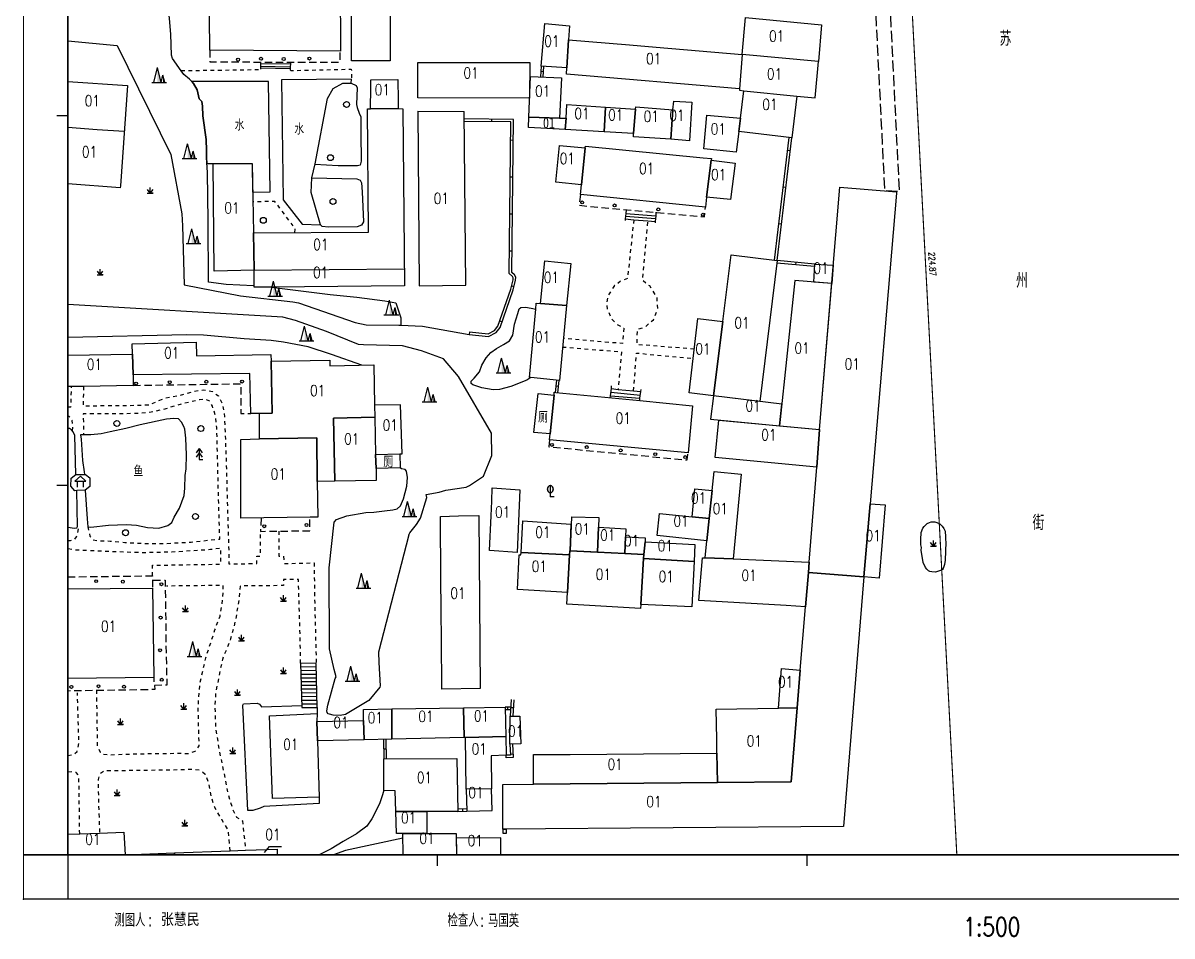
# Model space of a CAD drawing. Extents: x -9390 to -4743, y 24196 to 25839.
# Drawn here: x -7252.1 to -6941.2, y 25369.9 to 25616.9 of the extents above; entities that cross this region are included whole.
import ezdxf
from ezdxf.enums import TextEntityAlignment as Align

# ---------------------------------------------------------------- set-up
doc = ezdxf.new("R2010")
doc.units = 0
doc.header["$MEASUREMENT"] = 0
for name, pattern in [('X0', [4, 3, -1]), ('X5', [3, 2, -1]), ('X6', [2, 1, -1]), ('X87', [7, 5, -2])]:
    doc.linetypes.add(name, pattern=pattern)
doc.layers.get('0').update_dxf_attribs({"linetype": 'CONTINUOUS'})
for name, color, linetype in [('BOUND', 7, 'CONTINUOUS'), ('DLDW', 14, 'CONTINUOUS'), ('DLSS', 5, 'CONTINUOUS'), ('DMTZ', 5, 'CONTINUOUS'), ('JMD', 6, 'CONTINUOUS'), ('JZD', 1, 'CONTINUOUS'), ('SXSS', 5, 'CONTINUOUS'), ('TK', 7, 'CONTINUOUS'), ('YZH', 2, 'CONTINUOUS'), ('ZBTZ', 5, 'CONTINUOUS')]:
    doc.layers.add(name, color=color, linetype=linetype)
doc.styles.add('1', font='romand.shx', dxfattribs={"width": 0.8, "bigfont": 'hzfs.shx'})
doc.styles.add('HZ', font='rs', dxfattribs={"width": 0.8, "bigfont": 'hztxt'})
doc.styles.add('黑体', font='SIMHEI.TTF', dxfattribs={"width": 0.8})
doc.linetypes.add('X33', pattern='A,2,[150,symbolx.shx,S=1,R=0,X=0,Y=1],1e-11', length=2)
doc.linetypes.add('X35', pattern='A,2,[4,symbolt.shx,S=1,R=0,X=0,Y=0],2,[28,symbolt.shx,S=1,R=0,X=0,Y=0],1e-11', length=4)
doc.linetypes.add('X36', pattern='A,2,[4,symbolt.shx,S=1,R=180,X=0,Y=0],2,[28,symbolt.shx,S=1,R=180,X=0,Y=0],1e-11', length=4)
doc.linetypes.add('X4', pattern='A,0,-1e-09,[149,symbolx.shx,S=0.15,R=0,X=0,Y=0],-1.6', length=1.6)

# ---------------------------------------------------------------- blocks, each defined once
blk = doc.blocks.new('GC021')
for p, q in [((-1.5, 0), (-0.5, 4)), ((0.5, 0), (-0.5, 4)), ((-2, 0), (2, 0)), ((0.5, 0), (1, 2)), ((1.5, 0), (1, 2))]:
    blk.add_line(p, q)
for points in [[(-0.5, 4), (0.5, 0), (-0.5, 0)], [(1, 2), (1.5, 0), (1, 0)]]:
    blk.add_solid(points)
blk = doc.blocks.new('GC124')
for p, q in [((0, -0.8), (-0.75, 0.2)), ((0, -0.8), (0, 0.8)), ((0, -0.8), (0.75, 0.2)), ((-0.8, -0.8), (0.75, -0.8)), ((0.8, -0.8), (0, -0.8))]:
    blk.add_line(p, q)
blk = doc.blocks.new('GC122')
blk.add_circle((0, 0), 0.8)
blk = doc.blocks.new('GC143')
for q in [(-0.02, 3), (-0.02, 1.4), (0.73, 0), (0.98, 0)]:
    blk.add_line((-0.02, 0), q)
for centre, start, end in [((0.2, 2), 102.6815, 257.3194), ((-0.25, 2), 282.6804, 77.3204)]:
    blk.add_arc(centre, 1.03, start, end)
for p in [(-0.82, 2), (-0.02, 0), (0.78, 2)]:
    blk.add_point(p)
blk = doc.blocks.new('GC144')
for p, q in [((0, 3), (-0.8, 1.8)), ((0, 1.8), (-0.8, 0.6)), ((0, 3), (0, 0)), ((0, 3), (0.8, 1.8)), ((0, 1.8), (0.8, 0.6)), ((0, 0), (0.7, 0)), ((0, 0), (1, 0))]:
    blk.add_line(p, q)
blk = doc.blocks.new('GC100')
for p, q in [((0.01, 3), (-1.49, 1.6)), ((-1.49, 1.6), (1.51, 1.6)), ((-0.79, 0), (-0.79, 1.6)), ((1.51, 1.6), (0.01, 3)), ((0.81, 0), (0.81, 1.6))]:
    blk.add_line(p, q)
blk = doc.blocks.new('A$C66C8112C')
at = {"linetype": 'CONTINUOUS'}
for p, q in [((12.15, 424.15), (12.15, 0.15)), ((12.15, 424.15), (12.15, 0.15)), ((524.15, 12.15), (0.15, 12.15)), ((0.15, 12.15), (524.15, 12.15)), ((0.15, 12.15), (524.15, 12.15))]:
    blk.add_line(p, q, dxfattribs=at)
at = {"linetype": 'CONTINUOUS', "const_width": 0.3, "flags": 128}
blk.add_lwpolyline([(0.15, 0.15), (524.15, 0.15), (524.15, 424.15), (0.15, 424.15)], close=True, dxfattribs=at)
at = {"linetype": 'CONTINUOUS', "flags": 128}
for points in [[(9.15, 212.15), (12.15, 212.15)], [(9.15, 112.15), (12.15, 112.15)], [(112.15, 9.15), (112.15, 12.15)], [(212.15, 9.15), (212.15, 12.15)]]:
    blk.add_lwpolyline(points, dxfattribs=at)

msp = doc.modelspace()

# ---------------------------------------------------------------- linework, layer by layer
at = {"linetype": 'CONTINUOUS', "flags": 128}
msp.add_lwpolyline([(-7186.78, 25392.49), (-7185.38, 25394.09), (-7182.11, 25394.09)], dxfattribs=at)
at = {"layer": 'BOUND', "linetype": 'CONTINUOUS', "flags": 128}
msp.add_lwpolyline([(-7177, 25443.65), (-7176.65, 25431.65), (-7172.53, 25431.71), (-7172.76, 25443.58)], close=True, dxfattribs=at)
at = {"layer": 'DLDW', "linetype": 'X4'}
for p, q in [((-7207.79, 25532.5), (-7239.95, 25531.74)), ((-7203.23, 25532.37), (-7207.79, 25532.5)), ((-7192.22, 25531.46), (-7203.23, 25532.37)), ((-7184.94, 25531.01), (-7192.22, 25531.46)), ((-7181.58, 25530.5), (-7184.94, 25531.01)), ((-7174.93, 25529.22), (-7181.58, 25530.5)), ((-7168.61, 25527.18), (-7174.93, 25529.22)), ((-7160.44, 25524.31), (-7168.61, 25527.18))]:
    msp.add_line(p, q, dxfattribs=at)
at = {"layer": 'DLDW', "linetype": 'X4', "flags": 128}
for points in [[(-7189.69, 25545.72), (-7197.13, 25546.13), (-7201.94, 25546.78), (-7202.03, 25563.34), (-7202.19, 25576.42), (-7202.44, 25580.48), (-7202.44, 25582.33), (-7202.56, 25585.37), (-7203.43, 25591.79), (-7203.55, 25594.33), (-7203.68, 25595.66), (-7204.43, 25596.36), (-7204.94, 25598.77), (-7205.94, 25600.49), (-7206.39, 25600.99), (-7207.02, 25601.69), (-7208.6, 25602.9), (-7209.29, 25603.92), (-7211.63, 25607.29), (-7211.88, 25608.17), (-7212.12, 25613.82), (-7212.43, 25618.08), (-7212.68, 25619.6), (-7213.57, 25620.17), (-7219.2, 25622.34), (-7222.74, 25623.55), (-7232.49, 25624.26), (-7233.82, 25624.14), (-7236.92, 25624.01), (-7239.95, 25623.72)], [(-7239.95, 25612.05), (-7226.63, 25610.8), (-7212.06, 25581.32), (-7209.12, 25565.26), (-7208.93, 25561.96), (-7208.52, 25546.02), (-7193.21, 25543.08), (-7179.09, 25541.41), (-7177.57, 25541.16), (-7162.19, 25535.81), (-7159.22, 25535.23), (-7150.42, 25535.16), (-7149.91, 25535.16), (-7144.02, 25534.83), (-7131.36, 25532.59), (-7131.36, 25532.59)], [(-7184.87, 25545.41), (-7169.02, 25543.43), (-7161.74, 25542.72), (-7154.2, 25541.7), (-7151.23, 25541.12), (-7149.91, 25537.12), (-7149.91, 25535.16)], [(-7147.68, 25478.4), (-7155.91, 25446.67), (-7155.85, 25443.87), (-7155.42, 25437.53), (-7155.51, 25437.15), (-7158.52, 25433.56), (-7164.87, 25429.79), (-7166.26, 25429.48), (-7168.16, 25429.61), (-7169.18, 25429.86), (-7169.49, 25429.99), (-7169.81, 25430.31), (-7169.87, 25430.82), (-7169.61, 25432.28), (-7167.64, 25439.57), (-7167.38, 25440.02), (-7167.92, 25441.98), (-7169.2, 25447.57), (-7169.23, 25469.48), (-7167.93, 25481.85), (-7167.3, 25482.55), (-7164.51, 25483.5), (-7159.38, 25484.45), (-7157.18, 25484.51), (-7154.26, 25484.91), (-7152.03, 25485.13), (-7150.89, 25485.39), (-7149.94, 25486.21), (-7149.12, 25488.11), (-7148.22, 25491.6), (-7148.03, 25493.95), (-7148.34, 25495.6), (-7148.66, 25496.05), (-7149.67, 25496.24), (-7150.05, 25496.56)]]:
    msp.add_lwpolyline(points, dxfattribs=at)
at = {"layer": 'DLDW', "linetype": 'CONTINUOUS'}
for points in [[(-7185.66, 25601.05), (-7206.38, 25600.99), (-7205.94, 25600.49), (-7204.94, 25598.77), (-7204.43, 25596.36), (-7203.68, 25595.66), (-7203.55, 25594.33), (-7203.43, 25591.79), (-7202.56, 25585.37), (-7202.44, 25582.33), (-7202.44, 25580.48), (-7202.34, 25578.85), (-7190.1, 25578.82), (-7189.96, 25571.14), (-7185.23, 25571.19)], [(-7173.06, 25578.8), (-7169.75, 25596.42), (-7168.15, 25599.17), (-7165.54, 25600.56), (-7163.33, 25600.56), (-7163.2, 25601.7), (-7182.19, 25601.46), (-7181.69, 25569.03), (-7176.58, 25562.42), (-7171.58, 25562.29), (-7174.09, 25570.99), (-7173.96, 25574.99)]]:
    msp.add_lwpolyline(points, close=True, dxfattribs=at)
at = {"layer": 'DLDW', "linetype": 'X4'}
for points in [[(-7147.68, 25478.4), (-7147.42, 25478.97), (-7145.65, 25481.19), (-7144.57, 25482.9), (-7142.82, 25488.51), (-7142.98, 25489.32), (-7139.49, 25489.94), (-7137.65, 25490.45), (-7132.2, 25491.33), (-7131.31, 25491.71), (-7127.51, 25494.24), (-7125.22, 25499.83), (-7125.33, 25505.86), (-7134.23, 25521.23), (-7138.34, 25526), (-7144.23, 25528.16), (-7149.42, 25529.57), (-7159.93, 25529.84), (-7161.32, 25529.9), (-7169.99, 25533.4), (-7178.34, 25536.4), (-7181.76, 25537.29), (-7239.95, 25540.72)], [(-7114.73, 25520.95), (-7115.75, 25520.26), (-7120.06, 25518.49), (-7123.16, 25517.73), (-7124.87, 25517.6), (-7127.91, 25518.18), (-7130.38, 25519.01), (-7130.82, 25519.32), (-7130.82, 25519.96), (-7129.99, 25520.78), (-7128.6, 25522.5), (-7127.96, 25524.34), (-7126.82, 25526.24), (-7125.48, 25527.7), (-7124.02, 25528.84), (-7122.06, 25529.85), (-7120.48, 25530.86), (-7119.59, 25532.39), (-7119.07, 25535.37), (-7118.18, 25538.29), (-7117.86, 25539.56), (-7117.42, 25539.88), (-7116.09, 25540), (-7114.57, 25539.74), (-7113.37, 25539.43)]]:
    msp.add_lwpolyline(points, dxfattribs=at)
at = {"layer": 'DLDW', "linetype": 'CONTINUOUS', "flags": 128}
msp.add_lwpolyline([(-7238.08, 25490.32), (-7239.15, 25491.59), (-7239.09, 25493.69), (-7237.76, 25494.7), (-7235.48, 25494.76), (-7235.22, 25494.76), (-7234.02, 25493.81), (-7234.03, 25491.46), (-7235.29, 25490.51), (-7235.29, 25490.51), (-7237.57, 25490.38), (-7238.08, 25490.32)], dxfattribs=at)
at = {"layer": 'DLSS', "linetype": 'X6', "flags": 128}
for points in [[(-7209.34, 25603.98), (-7187.96, 25604.27)], [(-7179.79, 25604.2), (-7179.66, 25604.01), (-7163.26, 25604.37), (-7163.2, 25601.7)], [(-7178.55, 25560.14), (-7178.42, 25561.22), (-7183.97, 25568.59), (-7189.93, 25568.47)], [(-7086.85, 25563.64), (-7088.53, 25547.71), (-7090.43, 25547.01), (-7092.02, 25545.81), (-7093.67, 25543.34), (-7094.24, 25541.12), (-7094.05, 25539.46), (-7092.79, 25536.8), (-7091.4, 25535.33), (-7089.57, 25534.32), (-7089.86, 25530.14), (-7105.91, 25531.54)], [(-7070.52, 25528.64), (-7085.97, 25529.87), (-7085.83, 25533.99), (-7083.87, 25534.56), (-7081.52, 25536.59), (-7080.31, 25539.64), (-7080.56, 25542.75), (-7082.52, 25545.73), (-7084.48, 25547.2), (-7082.99, 25563.32)], [(-7106.11, 25529.21), (-7090.15, 25527.91), (-7091.06, 25517.75)], [(-7086.88, 25517.36), (-7086.1, 25527.58), (-7070.78, 25526.1)], [(-7239.95, 25513.02), (-7239.11, 25513.02), (-7238.97, 25518.51)], [(-7235.74, 25518.57), (-7235.82, 25513.3), (-7224.04, 25513.41), (-7221, 25513.47), (-7218.09, 25513.59), (-7213.46, 25515.43), (-7209.53, 25516.19), (-7205.99, 25517.2), (-7203.2, 25517.64), (-7200.86, 25517.13), (-7199.21, 25515.98), (-7198.08, 25513.76), (-7197.58, 25510.33), (-7197.34, 25504.3), (-7197.1, 25497.32), (-7196.86, 25488.37), (-7196.5, 25476.37), (-7196.36, 25470.53), (-7188.85, 25470.64), (-7188.85, 25472.61), (-7187.84, 25472.67), (-7187.82, 25479.34)], [(-7234.55, 25480.6), (-7233.99, 25478), (-7233.29, 25477.11), (-7231.52, 25476.79), (-7228.48, 25476.72), (-7224.56, 25476.34), (-7219.56, 25476.08), (-7213.6, 25476.07), (-7206.64, 25476.44), (-7203.66, 25476.76), (-7198.85, 25477.26), (-7199.14, 25486.4), (-7199.38, 25496.43), (-7199.67, 25507.41), (-7199.92, 25510.4), (-7200.86, 25513.19), (-7201.31, 25514.08), (-7201.43, 25514.53), (-7202.63, 25515.03), (-7204.34, 25514.91), (-7208.78, 25513.9), (-7214.54, 25512.19), (-7217.46, 25511.56), (-7221.7, 25511.19), (-7227.4, 25511.13), (-7235.8, 25511.09), (-7235.71, 25505.49)], [(-7238.7, 25506.5), (-7238.55, 25507.84), (-7238.8, 25509.3), (-7239.31, 25510.19), (-7239.95, 25510.6)], [(-7239.95, 25476.89), (-7239.25, 25476.87), (-7238.11, 25477.12), (-7237.66, 25477.82), (-7237.34, 25478.7), (-7237.09, 25480.23), (-7237.34, 25480.67)], [(-7182.88, 25479.4), (-7182.83, 25472.67), (-7181.62, 25472.67), (-7181.38, 25470.63), (-7173.34, 25470.81), (-7173.17, 25459.96), (-7172.76, 25443.58)], [(-7217.04, 25467.31), (-7217.03, 25470.17), (-7198.61, 25470.47), (-7198.53, 25474.78), (-7201.32, 25474.4), (-7205.88, 25474.09), (-7211.83, 25473.72), (-7219.69, 25473.54), (-7228.81, 25473.87), (-7237.73, 25474.26), (-7238.75, 25474.39), (-7239.95, 25474.66)], [(-7177, 25443.65), (-7177.11, 25451.39), (-7177.59, 25466.31), (-7181.58, 25466.32), (-7181.59, 25464.67), (-7193.38, 25464.55), (-7193.69, 25460.68), (-7194.65, 25455.1), (-7195.92, 25450.27), (-7198.15, 25444.69), (-7199.94, 25435.93), (-7200.2, 25431.93), (-7199.96, 25425.97), (-7199.02, 25420), (-7197.45, 25412.63), (-7196.64, 25408.25), (-7195.26, 25403.87), (-7194.69, 25402.66), (-7194.31, 25402.03), (-7192.95, 25401.14), (-7192.73, 25401), (-7191.86, 25393.07)], [(-7232.24, 25436.35), (-7232.01, 25422.33), (-7232.02, 25421.31), (-7231.2, 25419.59), (-7230.37, 25419.09), (-7228.41, 25418.89), (-7224.42, 25419.08), (-7218.4, 25419.2), (-7210.42, 25419.31), (-7207.33, 25419.28), (-7205.48, 25419.88), (-7204.4, 25421.34), (-7204.58, 25426.35), (-7204.7, 25432.07), (-7204.18, 25438.29), (-7202.65, 25445.14), (-7200.16, 25452.69), (-7198.76, 25456.44), (-7197.99, 25461.39), (-7197.94, 25464.72), (-7213.3, 25464.53)], [(-7239.95, 25418.74), (-7238.42, 25418.97), (-7237.46, 25419.79), (-7236.95, 25421.95), (-7237.37, 25435.66)], [(-7236.75, 25397.51), (-7236.97, 25412.49), (-7237.03, 25413.32), (-7237.67, 25414.08), (-7238.87, 25414.27), (-7239.95, 25414.2)], [(-7196.04, 25392.95), (-7196.53, 25397.9), (-7196.79, 25398.86), (-7198.3, 25401.4), (-7200.32, 25404.83), (-7201.14, 25407.81), (-7201.89, 25411.37), (-7202.77, 25413.59), (-7204.23, 25414.67), (-7206.19, 25414.93), (-7212.21, 25414.75), (-7222.15, 25414.63), (-7230.13, 25414.51), (-7231.33, 25413.69), (-7231.78, 25412.23), (-7231.67, 25406.2), (-7231.37, 25397.69)]]:
    msp.add_lwpolyline(points, dxfattribs=at)
at = {"layer": 'DMTZ', "linetype": 'X35', "flags": 128}
for points in [[(-7009, 25474.99), (-7009.13, 25475.68), (-7009.19, 25477.14), (-7009.06, 25479.05), (-7008.61, 25480.19), (-7008.3, 25480.63), (-7007.41, 25481.46), (-7006.84, 25481.78), (-7006.39, 25481.9), (-7005.38, 25481.9), (-7004.81, 25481.77), (-7004.05, 25481.33), (-7003.36, 25480.76), (-7002.91, 25480.12), (-7002.6, 25479.36), (-7002.47, 25477.9), (-7002.48, 25477.14), (-7002.41, 25476.44), (-7002.55, 25471.55), (-7002.74, 25470.34), (-7003.12, 25469.27), (-7003.31, 25469.01), (-7003.57, 25468.82), (-7005.21, 25468.32), (-7006.23, 25468.38), (-7006.73, 25468.51), (-7007.11, 25468.7), (-7007.56, 25469.08), (-7007.87, 25469.52), (-7008.5, 25470.92), (-7009.07, 25474.29), (-7009, 25474.99)], [(-7171.94, 25407.39), (-7171.95, 25405.74), (-7186.96, 25404.87), (-7187.91, 25404.49), (-7189.94, 25403.86), (-7191.27, 25403.8), (-7192.6, 25432.31), (-7192.41, 25432.69), (-7188.74, 25432.87), (-7188.11, 25432.55), (-7187.6, 25431.85), (-7176.64, 25432.22)], [(-7154.46, 25409.28), (-7155.03, 25407.56), (-7155.61, 25405.6), (-7157.71, 25401.6), (-7159.04, 25399.63), (-7161.83, 25397.54), (-7165.44, 25395.45), (-7168.74, 25393.42), (-7172, 25391.87)]]:
    msp.add_lwpolyline(points, dxfattribs=at)
at = {"layer": 'DMTZ', "linetype": 'X36', "flags": 128}
msp.add_lwpolyline([(-7149.29, 25396.32), (-7164.81, 25392.97), (-7168.1, 25391.87)], dxfattribs=at)
at = {"layer": 'JMD', "linetype": 'CONTINUOUS'}
for p, q in [((-7239.95, 25601.07), (-7223.84, 25599.93)), ((-7223.84, 25599.93), (-7225.76, 25572.77)), ((-7158.6, 25560.24), (-7158.85, 25593.63)), ((-7158.85, 25593.63), (-7158.09, 25593.63)), ((-7158.09, 25593.63), (-7150.62, 25593.69)), ((-7150.62, 25593.69), (-7149.29, 25593.68)), ((-7149.29, 25593.68), (-7148.88, 25545.76)), ((-7145.29, 25592.98), (-7132.69, 25592.96)), ((-7239.95, 25588.64), (-7231.99, 25588.08)), ((-7231.99, 25588.08), (-7224.71, 25587.56)), ((-7225.82, 25572.26), (-7239.95, 25573.38)), ((-7225.76, 25572.77), (-7225.82, 25572.26)), ((-7189.75, 25560.09), (-7158.6, 25560.24)), ((-7189.58, 25550), (-7189.75, 25560.09)), ((-7189.53, 25545.74), (-7189.58, 25550)), ((-7189.53, 25545.36), (-7189.53, 25545.74)), ((-7184.94, 25545.41), (-7189.53, 25545.36)), ((-7148.88, 25545.76), (-7184.94, 25545.41))]:
    msp.add_line(p, q, dxfattribs=at)
for points in [[(-7163.29, 25657.06), (-7160.06, 25657.05), (-7152.9, 25657.11), (-7152.87, 25645.86), (-7152.75, 25606.64), (-7163.2, 25606.59)], [(-7201.71, 25627.33), (-7166.26, 25627.35), (-7166.23, 25609.26), (-7201.56, 25609.49)], [(-7036.03, 25616.39), (-7036.88, 25606.43), (-7057.52, 25608.36), (-7056.59, 25618.32)], [(-7111.91, 25605.19), (-7110.88, 25616.68), (-7104.23, 25616.1), (-7104.49, 25612.29), (-7104.95, 25604.74)], [(-7105.08, 25603.02), (-7104.95, 25604.74), (-7104.49, 25612.29), (-7088.03, 25610.94), (-7080.82, 25610.29), (-7057.52, 25608.36), (-7058.23, 25599.09)], [(-7145.27, 25606.18), (-7115, 25606.13), (-7115.02, 25596.53), (-7145.28, 25596.58)], [(-7036.88, 25606.43), (-7057.52, 25608.36), (-7058.23, 25599.09), (-7058.23, 25598.65), (-7057.1, 25598.52), (-7042.73, 25597.1), (-7037.72, 25596.59)], [(-7158.09, 25593.63), (-7158.02, 25599.28), (-7158.01, 25601.44), (-7150.67, 25601.62), (-7150.62, 25595.97), (-7150.62, 25593.69)], [(-7158.09, 25593.63), (-7158.02, 25599.28), (-7158.01, 25601.44), (-7150.67, 25601.62), (-7150.62, 25595.97), (-7150.62, 25593.69)], [(-7115.23, 25591.42), (-7114.77, 25602.4), (-7106.41, 25602.01), (-7106.94, 25591.16)], [(-7058.43, 25587.51), (-7057.98, 25591.15), (-7057.1, 25598.52), (-7042.73, 25597.1), (-7044.08, 25585.78)], [(-7105.36, 25588.04), (-7105.17, 25591.09), (-7104.97, 25594.83), (-7094.46, 25594.12), (-7094.85, 25587.39)], [(-7094.85, 25587.39), (-7094.46, 25594.12), (-7086.36, 25593.54), (-7086.87, 25586.94)], [(-7086.94, 25586.11), (-7086.87, 25586.94), (-7086.36, 25593.54), (-7086.29, 25594.18), (-7076.23, 25593.34), (-7076.81, 25585.47)], [(-7076.81, 25585.47), (-7076.23, 25593.34), (-7076.03, 25595.75), (-7071.09, 25595.43), (-7071.75, 25584.95)], [(-7115.36, 25588.56), (-7115.23, 25591.42), (-7106.94, 25591.16), (-7105.17, 25591.09), (-7105.36, 25588.04)], [(-7067.89, 25582.79), (-7067.05, 25591.93), (-7057.98, 25591.15), (-7058.43, 25587.51), (-7059.09, 25581.89)], [(-7107.92, 25573.83), (-7106.89, 25583.73), (-7099.99, 25583.08), (-7101.02, 25573.06)], [(-7101.28, 25570.45), (-7101.02, 25573.06), (-7099.99, 25583.08), (-7099.92, 25583.53), (-7068.02, 25580.38), (-7065.8, 25580.18), (-7065.87, 25579.74), (-7067.15, 25569.77), (-7067.47, 25567.05)], [(-7200.67, 25578.83), (-7190.1, 25578.82), (-7189.75, 25560.09), (-7189.58, 25550), (-7200.35, 25549.69)], [(-7067.15, 25569.77), (-7065.87, 25579.74), (-7059.41, 25578.97), (-7060.63, 25569.07)], [(-7039.6, 25468.23), (-7039.41, 25470.96), (-7037.27, 25496.67), (-7036.62, 25506.89), (-7031.06, 25572.46), (-7015.74, 25571.17), (-7015.74, 25570.85), (-7022.91, 25486.75), (-7024.59, 25467.01)], [(-7065.26, 25516.01), (-7062.77, 25536.1), (-7060.53, 25554.17), (-7048.03, 25552.62), (-7052.75, 25514.46)], [(-7112.1, 25541.01), (-7110.87, 25552.5), (-7103.91, 25551.79), (-7105.07, 25540.43)], [(-7115.05, 25520.95), (-7113.37, 25539.43), (-7113.24, 25541.08), (-7112.1, 25541.01), (-7105.07, 25540.43), (-7106.94, 25520.18), (-7114.73, 25520.95)], [(-7071.81, 25516.84), (-7069.55, 25536.89), (-7062.77, 25536.1), (-7065.26, 25516.01)], [(-7222.55, 25530.04), (-7205.2, 25530.53), (-7205.14, 25526.78), (-7185.01, 25527.2), (-7184.95, 25525.36), (-7184.72, 25511.33), (-7188.08, 25511.21), (-7190.42, 25511.21), (-7190.71, 25522.07), (-7222.31, 25521.66), (-7222.49, 25527.25)], [(-7188.09, 25504.35), (-7188.08, 25511.21), (-7184.72, 25511.33), (-7184.95, 25525.36), (-7169.05, 25525.66), (-7169.06, 25524.13), (-7157.21, 25524.37), (-7156.98, 25513.45), (-7156.92, 25510.22), (-7168.07, 25509.98), (-7167.72, 25492.9), (-7172.47, 25492.84), (-7172.58, 25504.65)], [(-7113.87, 25506.1), (-7112.71, 25516.63), (-7108.41, 25516.18), (-7109.44, 25505.71)], [(-7109.63, 25504.06), (-7109.44, 25505.71), (-7108.41, 25516.18), (-7108.34, 25516.95), (-7107.9, 25516.88), (-7085.24, 25514.7), (-7070.93, 25513.34), (-7072.15, 25500.59)], [(-7149.95, 25513.57), (-7156.98, 25513.45), (-7156.92, 25510.22), (-7156.69, 25500.12), (-7150.1, 25500.3), (-7149.53, 25500.3)], [(-7168.07, 25509.98), (-7156.92, 25510.22), (-7156.69, 25500.12), (-7156.57, 25496.31), (-7156.51, 25493.14), (-7167.72, 25492.9)], [(-7064.81, 25499.31), (-7063.78, 25509.46), (-7036.62, 25506.89), (-7037.27, 25496.67)], [(-7193.16, 25504.23), (-7188.09, 25504.35), (-7172.58, 25504.65), (-7172.47, 25492.84), (-7172.36, 25483.19), (-7174.39, 25483.19), (-7193.14, 25482.9)], [(-7156.69, 25500.12), (-7150.1, 25500.3), (-7150.05, 25496.56), (-7156.57, 25496.31)], [(-7067.52, 25472.2), (-7067.07, 25476.77), (-7066.42, 25482.8), (-7065.65, 25490.42), (-7065.13, 25495.56), (-7057.79, 25494.79), (-7059.98, 25471.88)], [(-7125.84, 25474.18), (-7125.44, 25483.58), (-7125.24, 25487.51), (-7125.11, 25491.07), (-7117.64, 25490.61), (-7118.43, 25473.6)], [(-7071.05, 25483.25), (-7070.34, 25490.81), (-7065.65, 25490.42), (-7066.42, 25482.8)], [(-7024.59, 25467.01), (-7022.91, 25486.75), (-7018.86, 25486.49), (-7020.42, 25466.68)], [(-7139.12, 25482.32), (-7139.12, 25483.4), (-7134.24, 25483.52), (-7128.8, 25483.64), (-7128.44, 25436.86), (-7138.77, 25436.68), (-7138.87, 25450.33), (-7138.92, 25457.38), (-7139.02, 25467.41)], [(-7117.29, 25473.66), (-7116.9, 25482.15), (-7103.83, 25481.3), (-7104.17, 25474.1), (-7104.25, 25472.95)], [(-7103.99, 25474.09), (-7103.99, 25474.09), (-7103.59, 25483.3), (-7096.31, 25483.1), (-7096.38, 25480.49), (-7096.65, 25473.7)], [(-7080.55, 25478.19), (-7079.91, 25484.15), (-7071.05, 25483.25), (-7066.42, 25482.8), (-7067.07, 25476.77)], [(-7096.65, 25473.7), (-7096.38, 25480.49), (-7088.97, 25480.04), (-7089.04, 25477.88), (-7089.24, 25473.31)], [(-7089.24, 25473.31), (-7089.04, 25477.88), (-7083.72, 25477.62), (-7083.79, 25476.54), (-7084.11, 25473.05)], [(-7084.17, 25471.97), (-7084.11, 25473.05), (-7083.79, 25476.54), (-7070.3, 25475.76), (-7070.5, 25471.19)], [(-7118.32, 25463.63), (-7117.86, 25473.03), (-7117.36, 25473.03), (-7117.29, 25473.66), (-7104.25, 25472.95), (-7104.77, 25462.79)], [(-7104.97, 25459.62), (-7104.77, 25462.79), (-7104.25, 25472.95), (-7104.17, 25474.1), (-7096.65, 25473.7), (-7089.24, 25473.31), (-7084.11, 25473.05), (-7084.17, 25471.97), (-7084.96, 25459.59), (-7085.02, 25458.45)], [(-7084.96, 25459.59), (-7084.17, 25471.97), (-7070.5, 25471.19), (-7071.09, 25458.88)], [(-7069.19, 25460.59), (-7068.28, 25472.2), (-7067.52, 25472.2), (-7059.98, 25471.88), (-7039.41, 25470.96), (-7039.6, 25468.23), (-7040.38, 25458.96), (-7045.63, 25459.29)], [(-7122.29, 25410.89), (-7113.93, 25410.94), (-7064.21, 25411.38), (-7044.26, 25411.55), (-7042.64, 25431.61), (-7041.8, 25441.83), (-7040.38, 25458.96), (-7039.6, 25468.23), (-7024.59, 25467.01), (-7030.1, 25399.53), (-7122.25, 25398.76)], [(-7047.71, 25431.55), (-7046.87, 25442.21), (-7041.8, 25441.83), (-7042.64, 25431.61)], [(-7152.28, 25423.11), (-7152.26, 25431.3), (-7132.89, 25431.59), (-7132.77, 25423.6)], [(-7132.89, 25431.59), (-7121.61, 25431.77), (-7121.5, 25423.84), (-7132.33, 25423.6), (-7132.77, 25423.6)], [(-7064.55, 25431.25), (-7047.71, 25431.55), (-7042.64, 25431.61), (-7044.26, 25411.55), (-7064.21, 25411.38), (-7064.32, 25419.32), (-7064.38, 25423.13)], [(-7185.39, 25429.44), (-7172.53, 25430.06), (-7172.6, 25427.9), (-7172.42, 25422.63), (-7171.94, 25407.39), (-7184.61, 25407.09)], [(-7160, 25428.2), (-7159.93, 25431.18), (-7152.26, 25431.3), (-7152.28, 25423.11), (-7159.75, 25422.93)], [(-7120.37, 25421.8), (-7120.29, 25429.36), (-7117.69, 25429.35), (-7117.39, 25421.86)], [(-7172.6, 25427.9), (-7160, 25428.2), (-7159.75, 25422.93), (-7172.42, 25422.63)], [(-7132.33, 25423.6), (-7121.5, 25423.84), (-7121.38, 25418.76), (-7125.44, 25418.57), (-7125.33, 25409.68), (-7132.17, 25409.63)], [(-7113.97, 25418.94), (-7104.03, 25418.99), (-7064.32, 25419.32), (-7064.21, 25411.38), (-7113.93, 25410.94)], [(-7154.51, 25417.78), (-7134.75, 25417.88), (-7134.4, 25403.6), (-7142.82, 25403.55), (-7151.18, 25403.56), (-7151.42, 25409.15), (-7154.46, 25409.28)], [(-7125.33, 25409.68), (-7132.17, 25409.63), (-7131.99, 25403.67), (-7125.16, 25403.87)], [(-7151.18, 25403.56), (-7142.82, 25403.55), (-7142.83, 25397.58), (-7149.29, 25397.59), (-7151.06, 25397.59)]]:
    msp.add_lwpolyline(points, close=True, dxfattribs=at)
for points in [[(-7145.29, 25592.98), (-7144.88, 25545.79), (-7132.28, 25545.9), (-7132.69, 25592.96)], [(-7239.95, 25527), (-7222.49, 25527.25), (-7222.31, 25521.66), (-7222.26, 25518.81), (-7235.74, 25518.57), (-7238.97, 25518.51), (-7239.95, 25518.5)], [(-7239.95, 25463.82), (-7217.05, 25463.95), (-7216.72, 25439.76), (-7239.95, 25439.55)], [(-7239.95, 25397.39), (-7236.75, 25397.51), (-7231.37, 25397.69), (-7224.78, 25397.94), (-7224.41, 25391.84), (-7211.11, 25392.4), (-7211.09, 25391.87)], [(-7149.29, 25397.59), (-7142.83, 25397.58), (-7134.91, 25397.63), (-7134.77, 25391.87)], [(-7149.23, 25391.87), (-7149.29, 25397.59)], [(-7211.11, 25392.4), (-7196.04, 25392.95), (-7191.86, 25393.07), (-7183.37, 25393.38), (-7183.35, 25391.87)], [(-7211.09, 25391.87), (-7211.11, 25392.4)]]:
    msp.add_lwpolyline(points, dxfattribs=at)
at = {"layer": 'JMD', "linetype": 'CONTINUOUS', "flags": 128}
for points in [[(-7189.58, 25550), (-7148.92, 25550.35)], [(-7122.82, 25391.87), (-7122.85, 25396.41), (-7134.88, 25396.3)], [(-7134.88, 25396.3), (-7134.77, 25391.87)]]:
    msp.add_lwpolyline(points, dxfattribs=at)
for points in [[(-7037.84, 25551.65), (-7032.85, 25551.33), (-7033.27, 25546.35), (-7038.15, 25546.76)], [(-7047.41, 25507.91), (-7036.62, 25506.89), (-7033.27, 25546.35), (-7043.22, 25547.19)], [(-7065.26, 25516.01), (-7066.04, 25509.68), (-7047.41, 25507.91), (-7046.79, 25513.72)]]:
    msp.add_lwpolyline(points, close=True, dxfattribs=at)
at = {"layer": 'JZD', "linetype": 'X87', "const_width": 0.3, "flags": 128}
msp.add_lwpolyline([(-7016.99, 25723.62), (-6999.43, 25391.87)], dxfattribs=at)
at = {"layer": 'SXSS', "linetype": 'X33', "flags": 128}
for points in [[(-7235.29, 25490.51), (-7234.74, 25482.76), (-7234.55, 25480.6), (-7233.73, 25480.48), (-7228.92, 25480.98), (-7224.1, 25481.23), (-7221.38, 25481.03), (-7218.41, 25480.39), (-7215.37, 25480.2), (-7212.9, 25480.89), (-7211.82, 25481.72), (-7211.18, 25483.18), (-7209.72, 25485.65), (-7208.45, 25489.01), (-7208.32, 25491.05), (-7208.25, 25494.47), (-7207.93, 25496.25), (-7207.86, 25500.06), (-7208.04, 25504.57), (-7208.29, 25506.98), (-7208.6, 25507.74), (-7209.23, 25508.89), (-7210.05, 25509.78), (-7211.26, 25509.84), (-7213.28, 25509.72), (-7220.38, 25508.14), (-7224.31, 25507.13), (-7228.55, 25506.24), (-7230.96, 25505.68), (-7233.74, 25505.43), (-7235.71, 25505.49), (-7236.53, 25505.49), (-7236.34, 25504.29), (-7236.04, 25498.51), (-7235.54, 25495.46), (-7235.48, 25494.76)], [(-7237.76, 25494.7), (-7238.11, 25505.3), (-7238.49, 25506.26), (-7239, 25506.83), (-7239.5, 25507.15), (-7239.95, 25507.18)], [(-7239.95, 25480.48), (-7238.16, 25480.23), (-7237.53, 25480.29), (-7237.34, 25480.67), (-7237.57, 25490.38)]]:
    msp.add_lwpolyline(points, dxfattribs=at)
at = {"layer": 'TK', "linetype": 'CONTINUOUS'}
for q in [(-7239.95, 25791.87), (-6739.95, 25391.87)]:
    msp.add_line((-7239.95, 25391.87), q, dxfattribs=at)
msp.add_point((-7251.95, 25379.87), dxfattribs=at)
at = {"layer": 'YZH', "linetype": 'CONTINUOUS'}
for p, q in [((-7119.41, 25590.79), (-7132.67, 25590.94)), ((-7120.12, 25590.1), (-7132.66, 25590.24)), ((-7120.57, 25549.08), (-7120.12, 25590.1)), ((-7119.87, 25549.4), (-7119.41, 25590.79)), ((-7119.65, 25548.3), (-7120.57, 25549.08)), ((-7120.11, 25544.9), (-7119.49, 25547.42)), ((-7119.11, 25548.76), (-7119.87, 25549.4)), ((-7119.45, 25547.96), (-7119.65, 25548.3)), ((-7119.49, 25547.42), (-7119.45, 25547.96)), ((-7119.44, 25544.7), (-7118.8, 25547.3)), ((-7118.73, 25548.13), (-7119.11, 25548.76)), ((-7118.8, 25547.3), (-7118.73, 25548.13)), ((-7123.62, 25534.83), (-7120.11, 25544.9)), ((-7123, 25534.49), (-7119.44, 25544.7)), ((-7124.54, 25533.7), (-7123.62, 25534.83)), ((-7124.08, 25533.15), (-7123, 25534.49)), ((-7131.36, 25532.59), (-7126.11, 25532.08)), ((-7131.29, 25533.29), (-7126.25, 25532.79)), ((-7126.25, 25532.79), (-7124.54, 25533.7)), ((-7126.11, 25532.08), (-7124.08, 25533.15)), ((-7176.98, 25442.76), (-7172.74, 25442.71)), ((-7176.95, 25441.75), (-7172.72, 25441.71)), ((-7176.92, 25440.74), (-7172.7, 25440.71)), ((-7176.89, 25439.73), (-7172.68, 25439.71)), ((-7176.86, 25438.72), (-7172.66, 25438.71)), ((-7176.83, 25437.71), (-7172.65, 25437.71)), ((-7176.8, 25436.7), (-7172.63, 25436.71)), ((-7176.77, 25435.69), (-7172.61, 25435.71)), ((-7176.74, 25434.68), (-7172.59, 25434.71)), ((-7176.71, 25433.67), (-7172.57, 25433.71)), ((-7176.68, 25432.66), (-7172.55, 25432.71))]:
    msp.add_line(p, q, dxfattribs=at)
at = {"layer": 'YZH', "linetype": 'X0', "flags": 128}
msp.add_lwpolyline([(-7017.8, 25626.7), (-7015.02, 25571.26), (-7018.89, 25571.43), (-7021.65, 25626.55)], dxfattribs=at)
at = {"layer": 'YZH', "linetype": 'X5', "flags": 128}
for points in [[(-7201.56, 25609.49), (-7201.56, 25607.46), (-7201.54, 25606.33), (-7180.8, 25606.29), (-7166.28, 25606.29), (-7166.23, 25609.26)], [(-7101.28, 25570.45), (-7101.6, 25567.55), (-7086.72, 25566.12), (-7067.67, 25564.44), (-7067.47, 25567.05)], [(-7222.26, 25518.81), (-7193.18, 25519.27), (-7193.14, 25511.21), (-7190.42, 25511.21)], [(-7109.63, 25504.06), (-7109.83, 25502.22), (-7087.86, 25500.1), (-7072.41, 25498.68), (-7072.15, 25500.59)], [(-7187.69, 25482.96), (-7187.82, 25479.34), (-7182.5, 25479.4), (-7174.52, 25479.51), (-7174.45, 25483.19)], [(-7239.95, 25467.03), (-7217.04, 25467.31), (-7217.05, 25463.95)], [(-7216.85, 25466.11), (-7213.62, 25466.17), (-7213.41, 25448.33), (-7213.17, 25437.73), (-7216.53, 25437.67), (-7216.65, 25439.76)], [(-7216.53, 25437.67), (-7216.41, 25436.53), (-7239.95, 25436.15)]]:
    msp.add_lwpolyline(points, dxfattribs=at)
at = {"layer": 'YZH', "linetype": 'CONTINUOUS', "flags": 128}
for points in [[(-7187.83, 25606.3), (-7187.83, 25605.86), (-7187.83, 25605.16), (-7187.83, 25604.72), (-7187.83, 25604.4)], [(-7187.83, 25605.86), (-7179.72, 25605.79)], [(-7179.72, 25606.29), (-7179.72, 25605.79), (-7179.79, 25605.02), (-7179.79, 25604.58), (-7179.79, 25604.2)], [(-7187.83, 25605.16), (-7179.79, 25605.02)], [(-7187.83, 25604.72), (-7179.79, 25604.58)], [(-7111.91, 25605.19), (-7112.12, 25602.28)], [(-7111.91, 25605.19), (-7112.12, 25602.28)], [(-7111.32, 25603.68), (-7112.02, 25603.73)], [(-7111.32, 25603.68), (-7112.02, 25603.73)], [(-7111.22, 25605.14), (-7111.43, 25602.23)], [(-7111.22, 25605.14), (-7111.43, 25602.23)], [(-7125.23, 25590.15), (-7125.23, 25590.85)], [(-7120.17, 25585.21), (-7119.47, 25585.2)], [(-7048.72, 25552.7), (-7044.77, 25585.87)], [(-7048.03, 25552.62), (-7044.08, 25585.78)], [(-7045.17, 25582.49), (-7044.48, 25582.41)], [(-7120.29, 25575.21), (-7119.59, 25575.2)], [(-7046.36, 25572.56), (-7045.66, 25572.48)], [(-7088.94, 25566.33), (-7089, 25565.36), (-7089.13, 25563.84), (-7089.2, 25563.45)], [(-7089, 25565.36), (-7080.9, 25564.71)], [(-7080.84, 25565.67), (-7080.9, 25564.71), (-7081.03, 25563.19), (-7081.09, 25562.81)], [(-7120.4, 25565.21), (-7119.7, 25565.2)], [(-7089.13, 25563.84), (-7086.85, 25563.64), (-7082.99, 25563.32), (-7081.03, 25563.19)], [(-7089.07, 25564.6), (-7080.97, 25563.95)], [(-7047.54, 25562.63), (-7046.85, 25562.55)], [(-7120.51, 25555.21), (-7119.81, 25555.21)], [(-7037.91, 25550.95), (-7048.1, 25551.92)], [(-7037.84, 25551.65), (-7048.03, 25552.62)], [(-7043, 25551.43), (-7042.93, 25552.13)], [(-7119.9, 25545.75), (-7119.22, 25545.58)], [(-7123.12, 25536.29), (-7122.45, 25536.06)], [(-7131.29, 25533.29), (-7131.36, 25532.59)], [(-7107.77, 25520.26), (-7108.15, 25516.92)], [(-7107.27, 25518.51), (-7107.96, 25518.59)], [(-7107.07, 25520.18), (-7107.46, 25516.84)], [(-7093.21, 25515.47), (-7093.15, 25516.04), (-7092.89, 25517.94), (-7092.83, 25518.7)], [(-7093.15, 25516.04), (-7085.17, 25515.33)], [(-7093.02, 25516.99), (-7085.04, 25516.22)], [(-7092.89, 25517.94), (-7091.06, 25517.75), (-7086.88, 25517.36), (-7084.91, 25517.17)], [(-7085.24, 25514.7), (-7085.17, 25515.33), (-7084.91, 25517.17), (-7084.85, 25517.68)], [(-7177, 25443.65), (-7176.65, 25431.65), (-7172.53, 25431.71), (-7172.76, 25443.58)], [(-7172.53, 25431.71), (-7172.53, 25430.06)], [(-7120.15, 25431.77), (-7121.61, 25431.77)], [(-7120.88, 25431.07), (-7120.88, 25431.77)], [(-7120.03, 25433.86), (-7120.29, 25429.36)], [(-7119.46, 25431.57), (-7120.16, 25431.61)], [(-7154.58, 25423.06), (-7154.51, 25417.78)], [(-7153.88, 25423.06), (-7153.81, 25417.79)], [(-7153.84, 25420.43), (-7154.54, 25420.42)], [(-7120.37, 25421.8), (-7120.18, 25418.82), (-7121.38, 25418.76)], [(-7119.67, 25421.84), (-7119.44, 25418.15), (-7121.35, 25418.06)], [(-7121.35, 25418.06), (-7121.38, 25418.76)], [(-7119.49, 25419.04), (-7120.19, 25419)], [(-7134.42, 25404.3), (-7132.01, 25404.37)], [(-7134.4, 25403.6), (-7131.99, 25403.67)], [(-7133.22, 25404.33), (-7133.19, 25403.63)]]:
    msp.add_lwpolyline(points, dxfattribs=at)
at = {"layer": 'YZH', "linetype": 'CONTINUOUS'}
for points in [[(-7119.33, 25433.8), (-7119.59, 25429.35)], [(-7120.19, 25431.07), (-7121.61, 25431.07)]]:
    msp.add_lwpolyline(points, dxfattribs=at)
msp.add_lwpolyline([(-7122.26, 25397.68), (-7121.26, 25397.68), (-7121.26, 25398.68), (-7122.26, 25398.68)], close=True, dxfattribs=at)
for centre in [(-7193.9, 25606.95), (-7187.7, 25607.19), (-7181.56, 25607.12), (-7174.59, 25607.24), (-7100.8, 25568.32), (-7092.04, 25567.52), (-7080.2, 25566.43), (-7068.15, 25564.98), (-7221.49, 25519.31), (-7212.38, 25519.68), (-7202.5, 25519.8), (-7192.81, 25519.85), (-7109, 25502.73), (-7099.57, 25502.14), (-7090.39, 25501.24), (-7081.02, 25500.22), (-7072.92, 25499.44), (-7175.39, 25481.07), (-7186.82, 25480.73), (-7232.3, 25465.87), (-7225.09, 25465.74), (-7214.64, 25465.03), (-7214.85, 25456.01), (-7214.99, 25447.19), (-7231.67, 25437.43), (-7214.56, 25439.19), (-7239.01, 25437.25), (-7224.76, 25437.3)]:
    msp.add_circle(centre, 0.4, dxfattribs=at)
at = {"layer": 'ZBTZ', "linetype": 'X4', "flags": 128}
for points in [[(-7163.33, 25600.56), (-7161.94, 25599.99), (-7161.69, 25599.35), (-7161.83, 25594.84), (-7161.7, 25594.02), (-7161.13, 25592.43), (-7160.69, 25591.48), (-7160.7, 25586.97), (-7160.59, 25579.48), (-7160.84, 25578.4), (-7161.6, 25578.21), (-7166.86, 25578.22), (-7173.11, 25578.61)], [(-7173.96, 25574.99), (-7161.74, 25574.72), (-7160.85, 25574.34), (-7160.47, 25573.58), (-7160.29, 25571.23), (-7159.99, 25563.04), (-7160.5, 25562.15), (-7161.64, 25561.71), (-7169.42, 25561.59), (-7171.13, 25561.78), (-7171.58, 25562.29)]]:
    msp.add_lwpolyline(points, dxfattribs=at)

# ---------------------------------------------------------------- block references
at = {"layer": 'DLDW', "linetype": 'CONTINUOUS'}
for name, p in [('GC021', (-7215.23, 25600.79)), ('GC021', (-7207.05, 25580.2)), ('GC021', (-7205.95, 25557.2)), ('GC021', (-7183.84, 25542.98)), ('GC021', (-7152.42, 25537.89)), ('GC021', (-7175.4, 25530.88)), ('GC021', (-7122.09, 25522.19)), ('GC021', (-7142.08, 25514.39)), ('GC100', (-7236.58, 25491.31)), ('GC021', (-7147.52, 25483.4)), ('GC021', (-7159.99, 25464.01)), ('GC021', (-7205.68, 25445.52)), ('GC021', (-7162.92, 25438.84))]:
    msp.add_blockref(name, p, dxfattribs=at)
at = {"layer": 'TK', "linetype": 'CONTINUOUS'}
msp.add_blockref('A$C66C8112C', (-7252.1, 25379.72), dxfattribs=at)
at = {"layer": 'ZBTZ', "linetype": 'CONTINUOUS'}
for name, p in [('GC122', (-7164.54, 25594.83)), ('GC122', (-7168.9, 25580.44)), ('GC124', (-7217.66, 25571.6)), ('GC122', (-7168.23, 25568.58)), ('GC122', (-7187.07, 25563.48)), ('GC124', (-7231.21, 25549.51)), ('GC122', (-7226.7, 25508.53)), ('GC122', (-7203.96, 25507.14)), ('GC144', (-7204.44, 25498.79)), ('GC143', (-7109.39, 25488.76)), ('GC122', (-7205.43, 25483.37)), ('GC122', (-7224.35, 25478.97)), ('GC124', (-7005.77, 25476.1)), ('GC124', (-7181.63, 25461.28)), ('GC124', (-7208.15, 25458.45)), ('GC124', (-7192.97, 25450.53)), ('GC124', (-7181.6, 25441.68)), ('GC124', (-7194.05, 25435.79)), ('GC124', (-7208.6, 25432.07)), ('GC124', (-7225.73, 25427.91)), ('GC124', (-7195.34, 25420.07)), ('GC124', (-7226.62, 25408.69)), ('GC124', (-7208.31, 25400.51))]:
    msp.add_blockref(name, p, dxfattribs=at)

# ---------------------------------------------------------------- texts
at = {"layer": 'DLDW', "linetype": 'CONTINUOUS', "style": 'HZ', "width": 0.8}
for p in [(-7193.5, 25589.41), (-7177.36, 25588.31)]:
    msp.add_text('水', height=3, dxfattribs=at).set_placement(p, align=Align.MIDDLE)
at = {"layer": 'JMD', "linetype": 'CONTINUOUS', "style": 'HZ', "width": 0.8}
for p in [(-7106.95, 25610.45), (-7046.11, 25611.82), (-7079.39, 25605.71), (-7128.79, 25601.84), (-7152.82, 25597.31), (-7109.42, 25596.95), (-7231.27, 25594.32), (-7047.94, 25593.34), (-7098.77, 25590.87), (-7089.65, 25590.49), (-7073.12, 25590.39), (-7080.05, 25590.11), (-7061.91, 25586.69), (-7232.05, 25580.5), (-7102.76, 25578.71), (-7081.29, 25575.99), (-7061.81, 25574.35), (-7193.5, 25565.34), (-7136.85, 25567.92), (-7169.45, 25555.43), (-7169.5, 25547.86), (-7034.1, 25549.04), (-7107.06, 25546.54), (-7055.49, 25534.24), (-7109.48, 25530.44), (-7209.79, 25526.13), (-7066.05, 25527.2), (-7039.24, 25527.41), (-7230.71, 25523), (-7025.66, 25523.11), (-7170.3, 25515.93), (-7052.49, 25511.79), (-7087.62, 25508.46), (-7048.24, 25503.96), (-7161.08, 25502.84), (-7180.98, 25493.34), (-7067.22, 25486.88), (-7120.26, 25483.07), (-7061.36, 25483.99), (-7098.7, 25478.5), (-7071.98, 25480.61), (-7109.39, 25477.63), (-7091.82, 25476.83), (-7085.37, 25475.3), (-7020.01, 25476.7), (-7076.25, 25473.96), (-7110.33, 25468.38), (-7093, 25466.21), (-7053.57, 25465.92), (-7075.99, 25465.62), (-7132.34, 25461.11), (-7226.9, 25452.15), (-7043.71, 25437.14), (-7164, 25426.14), (-7154.72, 25427.42), (-7141.01, 25427.79), (-7125.99, 25427.92), (-7177.58, 25420.2), (-7052.15, 25421.14), (-7126.59, 25418.98), (-7089.82, 25414.84), (-7141.41, 25411.26), (-7127.48, 25407.18), (-7079.32, 25404.72), (-7145.7, 25400.37), (-7231.14, 25394.54), (-7182.42, 25395.84), (-7140.71, 25394.82), (-7127.68, 25394.18)]:
    msp.add_text('01', height=3, dxfattribs=at).set_placement(p, align=Align.RIGHT)
at = {"layer": 'JMD', "linetype": 'CONTINUOUS', "width": 0.8}
for s, style, p in [('01', 'HZ', (-7048.76, 25603.07)), ('01', '黑体', (-7109.77, 25589.84)), ('01', 'HZ', (-7152.73, 25508.08)), ('厕', 'HZ', (-7111.41, 25510.31)), ('厕', 'HZ', (-7153.28, 25498.24)), ('01', 'HZ', (-7118.79, 25425.3))]:
    msp.add_text(s, height=3, dxfattribs=dict(at, style=style)).set_placement(p, align=Align.MIDDLE)
at = {"layer": 'JZD', "color": 0, "linetype": 'CONTINUOUS', "style": 'HZ', "width": 0.8}
for s, p in [('苏', (-6987.87, 25610.67)), ('州', (-6983.41, 25545.18)), ('街', (-6978.95, 25479.68))]:
    msp.add_text(s, height=4, dxfattribs=at).set_placement(p)
at = {"layer": 'JZD', "color": 7, "linetype": 'CONTINUOUS', "style": 'HZ', "width": 0.8}
msp.add_text('224.87', height=1.7, rotation=273.0307, dxfattribs=at).set_placement((-7006.06, 25551.67), align=Align.MIDDLE)
at = {"layer": 'SXSS', "linetype": 'CONTINUOUS', "style": 'HZ', "width": 0.8}
msp.add_text('鱼', height=3, dxfattribs=at).set_placement((-7220.9, 25495.8), align=Align.MIDDLE)
at = {"layer": 'TK', "linetype": 'CONTINUOUS', "width": 0.8}
for s, style, p in [('测图人   ', 'HZ', (-7227.38, 25372.44)), ('检查人', 'HZ', (-7137.22, 25372.37)), ('马国英', 'HZ', (-7126.27, 25372.29)), (':', '1', (-7218.3, 25372.55)), (':', '1', (-7128.47, 25372.45))]:
    msp.add_text(s, height=3.5, dxfattribs=dict(at, style=style)).set_placement(p)
at = {"layer": 'TK', "linetype": 'CONTINUOUS', "style": 'HZ'}
msp.add_text('张慧民', height=3.5, dxfattribs=at).set_placement((-7214.8, 25372.57))
at = {"layer": 'TK', "color": 7, "linetype": 'CONTINUOUS', "style": 'HZ', "width": 0.8}
msp.add_text('1:500', height=5, dxfattribs=at).set_placement((-6989.95, 25372.37), align=Align.MIDDLE)
at = {"layer": 'TK', "linetype": 'CONTINUOUS', "style": 'HZ', "width": 0.8}
msp.add_text('1:500', height=5, dxfattribs=at).set_placement((-6989.95, 25372.37), align=Align.MIDDLE)

doc.saveas('drawing.dxf')
